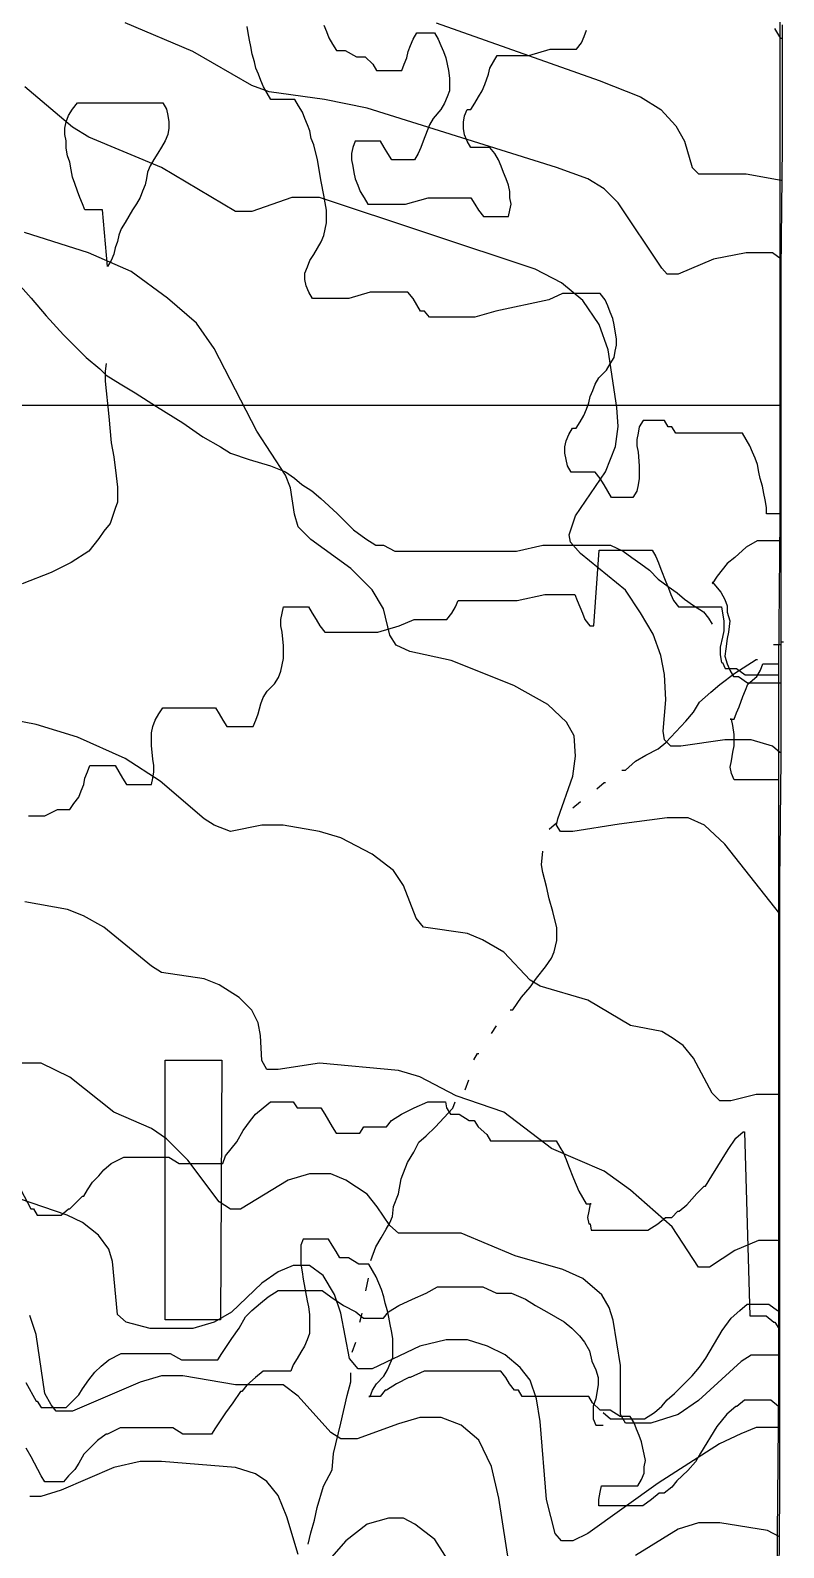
# Model space of a CAD drawing. Extents: x -0.82 to 6.83, y -0.63 to 7.9.
# Drawn here: x 2.57 to 2.887, y 5.768 to 6.406 of the extents above; entities that cross this region are included whole.
import ezdxf

# ---------------------------------------------------------------- set-up
doc = ezdxf.new("R2010")
doc.units = 0
for name, color, linetype in [('roads', 7, 'CONTINUOUS'), ('split_lines', 7, 'CONTINUOUS'), ('split_lines_copy', 7, 'CONTINUOUS'), ('topo', 7, 'CONTINUOUS'), ('topo_grid', 7, 'CONTINUOUS'), ('water', 7, 'CONTINUOUS'), ('white', 7, 'CONTINUOUS')]:
    doc.layers.add(name, color=color, linetype=linetype)

msp = doc.modelspace()

# ---------------------------------------------------------------- linework, layer by layer
at = {"layer": 'roads', "color": 7}
for points in [[(2.562831, 6.302001), (2.57074, 6.293005), (2.577067, 6.285596), (2.584448, 6.277659), (2.591302, 6.27078), (2.593937, 6.268134), (2.599737, 6.263371), (2.602373, 6.260726), (2.608173, 6.257021), (2.6145, 6.253317), (2.623468, 6.247496), (2.63454, 6.240617), (2.642976, 6.234796), (2.650357, 6.230563), (2.654574, 6.227917), (2.662483, 6.225271), (2.671447, 6.222626), (2.677773, 6.21998), (2.681464, 6.217334), (2.684625, 6.214688), (2.688843, 6.212042), (2.692534, 6.208867), (2.699387, 6.202517), (2.703604, 6.198284), (2.70625, 6.195638), (2.711523, 6.191934), (2.71574, 6.189288), (2.718905, 6.189288), (2.723649, 6.186642), (2.72734, 6.186642), (2.735775, 6.186642), (2.743157, 6.186642), (2.747901, 6.186642), (2.751065, 6.186642), (2.7595, 6.186642), (2.766882, 6.186642), (2.77479, 6.186642), (2.785863, 6.189288), (2.795354, 6.189288), (2.803262, 6.189288), (2.806953, 6.189288), (2.814335, 6.189288), (2.819611, 6.186642), (2.823302, 6.183996), (2.826992, 6.181351), (2.830683, 6.178705), (2.834374, 6.175001), (2.838592, 6.171826), (2.842283, 6.16918), (2.845445, 6.166534), (2.849135, 6.163888), (2.853353, 6.161242), (2.85547, 6.158596), (2.857057, 6.155951)], [(2.602375, 6.265515), (2.601848, 6.26234), (2.601848, 6.258106), (2.603431, 6.24329), (2.604484, 6.232177), (2.605539, 6.226356), (2.606592, 6.218419), (2.607119, 6.213656), (2.607119, 6.21101), (2.607119, 6.207306), (2.606066, 6.20466), (2.603957, 6.19831), (2.601322, 6.195135), (2.599213, 6.19196), (2.597104, 6.189315), (2.594996, 6.186669), (2.587614, 6.181906), (2.579178, 6.177673), (2.567052, 6.17291)], [(2.886025, 6.190981), (2.883406, 6.190981), (2.876024, 6.190981), (2.87128, 6.188336), (2.866536, 6.184102), (2.863371, 6.181456), (2.861255, 6.178811), (2.859138, 6.176165), (2.857021, 6.17299)], [(2.85704, 6.173757), (2.860731, 6.169524), (2.862318, 6.166349), (2.863377, 6.163703), (2.863377, 6.161057), (2.864435, 6.157353), (2.863906, 6.15259), (2.863377, 6.149945), (2.862847, 6.145711), (2.862318, 6.142536), (2.863377, 6.139361), (2.864435, 6.136715), (2.866022, 6.13407), (2.868139, 6.13407), (2.87183, 6.131424), (2.875521, 6.131424), (2.880268, 6.131424), (2.883429, 6.131424), (2.886049, 6.131424)], [(2.568629, 5.837339), (2.572846, 5.829402), (2.573375, 5.829402), (2.574957, 5.826756), (2.576539, 5.826756), (2.578121, 5.826756), (2.579704, 5.826756), (2.582866, 5.826756), (2.585502, 5.826756), (2.588137, 5.829402), (2.590775, 5.832048), (2.592354, 5.834694), (2.594992, 5.838398), (2.597628, 5.841573), (2.600263, 5.844219), (2.603427, 5.846864), (2.608699, 5.84951), (2.612394, 5.84951), (2.617667, 5.84951), (2.62083, 5.84951), (2.625575, 5.84951), (2.629266, 5.84951), (2.634011, 5.846864), (2.638229, 5.846864), (2.642447, 5.846864), (2.646138, 5.846864), (2.647725, 5.846864), (2.648255, 5.846864), (2.649313, 5.846864), (2.6509, 5.84951), (2.655118, 5.85586), (2.658282, 5.860094), (2.660928, 5.864856), (2.663574, 5.867502), (2.667265, 5.870677), (2.670427, 5.873323), (2.674644, 5.875969), (2.679388, 5.875969), (2.684132, 5.875969), (2.688879, 5.875969), (2.693096, 5.875969), (2.696787, 5.873323), (2.70206, 5.869619), (2.707331, 5.866973), (2.710495, 5.864327), (2.713141, 5.864327), (2.715787, 5.864327), (2.718951, 5.864327), (2.721068, 5.866973), (2.725285, 5.869619), (2.731085, 5.872264), (2.736885, 5.87491), (2.741629, 5.877556), (2.746902, 5.877556), (2.752175, 5.877556), (2.755337, 5.877556), (2.76061, 5.877556), (2.76641, 5.87491), (2.7701, 5.87491), (2.772746, 5.87491), (2.778546, 5.872264), (2.782763, 5.869619), (2.787507, 5.866973), (2.794889, 5.862739), (2.798051, 5.860094), (2.801215, 5.856919), (2.803332, 5.854273), (2.805449, 5.850569), (2.806507, 5.846335), (2.808095, 5.842631), (2.809153, 5.839456), (2.809153, 5.836281), (2.808624, 5.833106), (2.808095, 5.83046), (2.807036, 5.827285), (2.807036, 5.824639), (2.807036, 5.821994), (2.808095, 5.819348), (2.809153, 5.819348), (2.81127, 5.819348)], [(2.811169, 5.824719), (2.814331, 5.822073), (2.818022, 5.822073), (2.821186, 5.822073), (2.824351, 5.822073), (2.828568, 5.822073), (2.832786, 5.824719), (2.835947, 5.827365), (2.838064, 5.83001), (2.841228, 5.832656), (2.84439, 5.835831), (2.848608, 5.840065), (2.851772, 5.843769), (2.854418, 5.847473), (2.861271, 5.859115), (2.864962, 5.864406), (2.868652, 5.867581), (2.871817, 5.870227), (2.873934, 5.870227), (2.876579, 5.870227), (2.878696, 5.870227), (2.880813, 5.870227), (2.884504, 5.867581), (2.885562, 5.867581)]]:
    msp.add_lwpolyline(points, dxfattribs=at)
at = {"layer": 'split_lines', "color": 7}
msp.add_lwpolyline([(2.883967, 5.163551), (2.883967, 5.224829), (2.883967, 5.285445), (2.883967, 5.346696), (2.883967, 5.407312), (2.883967, 5.468563), (2.884496, 5.529814), (2.884496, 5.590404), (2.884496, 5.651655), (2.884496, 5.712271), (2.884496, 5.773522), (2.885025, 5.834799), (2.885025, 5.895389), (2.885025, 5.956614), (2.885025, 6.017256), (2.885025, 6.078507), (2.885025, 6.139758), (2.885554, 6.200348), (2.885554, 6.261599), (2.885554, 6.322188), (2.885554, 6.383466), (2.885554, 6.44469)], dxfattribs=at)
at = {"layer": 'split_lines_copy', "color": 7}
msp.add_lwpolyline([(2.883967, 5.163551), (2.883967, 5.224829), (2.883967, 5.285445), (2.883967, 5.346696), (2.883967, 5.407312), (2.883967, 5.468563), (2.884496, 5.529814), (2.884496, 5.590404), (2.884496, 5.651655), (2.884496, 5.712271), (2.884496, 5.773522), (2.885025, 5.834799), (2.885025, 5.895389), (2.885025, 5.956614), (2.885025, 6.017256), (2.885025, 6.078507), (2.885025, 6.139758), (2.885554, 6.200348), (2.885554, 6.261599), (2.885554, 6.322188), (2.885554, 6.383466), (2.885554, 6.44469)], dxfattribs=at)
at = {"layer": 'topo', "color": 2}
for points in [[(2.886074, 6.309409), (2.882346, 6.312055), (2.871274, 6.312055), (2.857566, 6.309409), (2.842802, 6.303059), (2.838058, 6.303059), (2.835941, 6.305705), (2.817487, 6.333142), (2.811687, 6.338963), (2.804832, 6.343196), (2.79165, 6.347959), (2.712032, 6.37283), (2.694106, 6.376534), (2.670908, 6.379709), (2.663526, 6.382355), (2.638746, 6.396642), (2.610275, 6.408813)], [(2.741044, 6.408813), (2.809587, 6.384471), (2.826986, 6.377592), (2.835421, 6.3723), (2.841747, 6.365421), (2.845438, 6.359071), (2.848602, 6.347959), (2.851248, 6.345313), (2.871287, 6.345313), (2.885977, 6.342667)], [(2.88595, 6.402172), (2.88341, 6.406405)], [(2.886552, 6.402172), (2.885944, 6.402172)], [(2.885432, 6.102055), (2.882349, 6.104701), (2.873385, 6.107347), (2.862312, 6.107347), (2.843858, 6.104701), (2.83964, 6.104701), (2.836994, 6.107347), (2.836465, 6.111051), (2.837523, 6.12428), (2.836994, 6.134863), (2.835407, 6.142801), (2.832245, 6.151797), (2.826972, 6.160793), (2.820646, 6.170318), (2.801664, 6.185663), (2.797447, 6.190426), (2.796918, 6.193601), (2.799564, 6.201538), (2.812219, 6.220059), (2.816436, 6.230643), (2.817494, 6.239109), (2.816965, 6.247047), (2.813274, 6.271388), (2.809583, 6.281972), (2.802731, 6.292026), (2.793767, 6.299434), (2.782694, 6.305255), (2.692004, 6.335312), (2.680405, 6.335312), (2.663532, 6.329491), (2.656679, 6.329491), (2.625573, 6.348012), (2.594992, 6.360712), (2.588137, 6.364945), (2.568102, 6.381878)], [(2.885977, 6.342746), (2.88648, 6.342667)], [(2.885503, 6.034322), (2.862313, 6.063558), (2.853878, 6.071496), (2.847023, 6.074671), (2.838058, 6.074671), (2.818022, 6.072025), (2.798514, 6.06885), (2.793241, 6.06885), (2.791653, 6.071496), (2.792182, 6.074141), (2.798509, 6.092133), (2.799567, 6.1006), (2.799038, 6.109066), (2.795873, 6.114887), (2.787965, 6.122296), (2.77373, 6.130233), (2.747367, 6.140816), (2.729963, 6.144521), (2.724163, 6.147166), (2.721517, 6.1514), (2.718872, 6.162512), (2.714128, 6.17045), (2.705163, 6.179446), (2.688291, 6.191616), (2.683018, 6.196908), (2.68143, 6.2022), (2.679843, 6.213312), (2.677726, 6.218604), (2.6656, 6.237125), (2.647675, 6.271918), (2.640293, 6.282501), (2.628167, 6.293084), (2.612877, 6.304197), (2.59495, 6.312134), (2.568061, 6.320601)], [(2.885513, 5.958307), (2.883926, 5.958307), (2.875491, 5.958307), (2.864944, 5.955661), (2.8602, 5.955661), (2.857039, 5.958836), (2.84913, 5.973653), (2.844913, 5.978944), (2.840169, 5.982119), (2.835951, 5.984765), (2.82277, 5.987411), (2.804844, 5.997994), (2.784807, 6.003815), (2.78059, 6.006461), (2.769517, 6.018103), (2.760553, 6.023394), (2.754227, 6.02604), (2.735769, 6.028686), (2.73261, 6.03239), (2.727337, 6.046149), (2.723114, 6.052499), (2.71415, 6.059378), (2.700969, 6.066257), (2.692005, 6.068903), (2.676714, 6.071549), (2.66775, 6.071549), (2.654569, 6.068903), (2.647716, 6.071549), (2.643498, 6.074194), (2.625045, 6.090069), (2.610282, 6.099594), (2.590246, 6.10859), (2.572847, 6.113882), (2.559139, 6.116528)], [(2.886028, 6.102055), (2.885419, 6.102055)], [(2.885517, 5.896897), (2.884458, 5.89695), (2.87655, 5.89695), (2.866533, 5.892717), (2.855989, 5.885838), (2.851245, 5.885838), (2.840172, 5.902771), (2.822773, 5.918117), (2.811701, 5.926054), (2.789558, 5.935579), (2.769523, 5.950925), (2.749487, 5.957804), (2.734196, 5.965742), (2.725229, 5.968388), (2.692012, 5.971563), (2.674613, 5.968917), (2.669869, 5.968917), (2.667753, 5.972621), (2.667224, 5.983204), (2.666165, 5.988496), (2.663519, 5.993788), (2.658246, 5.999079), (2.649811, 6.004371), (2.643484, 6.007017), (2.625557, 6.009663), (2.621339, 6.012308), (2.601304, 6.028713), (2.592868, 6.033475), (2.586014, 6.036121), (2.568088, 6.039296)], [(2.885508, 5.848743), (2.88024, 5.848743), (2.873387, 5.848743), (2.86917, 5.846097), (2.851242, 5.829693), (2.842807, 5.823872), (2.831208, 5.820168), (2.820664, 5.820168), (2.818547, 5.823872), (2.818547, 5.84451), (2.815385, 5.86356), (2.813798, 5.868851), (2.810636, 5.874143), (2.802728, 5.881022), (2.794293, 5.884726), (2.774259, 5.890547), (2.751586, 5.900072), (2.743152, 5.900072), (2.725221, 5.900072), (2.72153, 5.903247), (2.716257, 5.911185), (2.712039, 5.916476), (2.703075, 5.922297), (2.696749, 5.924943), (2.687785, 5.924943), (2.678821, 5.922297), (2.658787, 5.910126), (2.654569, 5.910126), (2.649822, 5.913301), (2.636641, 5.930764), (2.627678, 5.93976), (2.621351, 5.943993), (2.605534, 5.950872), (2.58708, 5.965689), (2.574954, 5.97151), (2.563882, 5.97151)], [(2.88498, 5.818342), (2.882334, 5.818342), (2.875479, 5.818342), (2.869153, 5.815696), (2.860188, 5.811463), (2.834355, 5.795059), (2.804829, 5.773892), (2.798503, 5.770717), (2.793757, 5.770717), (2.791111, 5.773892), (2.78742, 5.78818), (2.784774, 5.820882), (2.783186, 5.830407), (2.780541, 5.838345), (2.776323, 5.843636), (2.769997, 5.848928), (2.762615, 5.852632), (2.75418, 5.855278), (2.745216, 5.855278), (2.734143, 5.852632), (2.714104, 5.843107), (2.708304, 5.843107), (2.704613, 5.847341), (2.700922, 5.866391), (2.698276, 5.874328), (2.693532, 5.882266), (2.687733, 5.886499), (2.68088, 5.886499), (2.674554, 5.883853), (2.667701, 5.879091), (2.655046, 5.86692), (2.647664, 5.862686), (2.638701, 5.860041), (2.620791, 5.860041), (2.610773, 5.862686), (2.607082, 5.865861), (2.604973, 5.888086), (2.603394, 5.893378), (2.599176, 5.899199), (2.592321, 5.904491), (2.585995, 5.907666), (2.565959, 5.914545)], [(2.773208, 5.750768), (2.767408, 5.788735), (2.764244, 5.801965), (2.758971, 5.813077), (2.751589, 5.819427), (2.743154, 5.822602), (2.73419, 5.822602), (2.725223, 5.819956), (2.707824, 5.813606), (2.700971, 5.813606), (2.696754, 5.816252), (2.683046, 5.831598), (2.67672, 5.83636), (2.671973, 5.83636), (2.656683, 5.83636), (2.634538, 5.840065), (2.625575, 5.840065), (2.616612, 5.837419), (2.58814, 5.825248), (2.581286, 5.825248), (2.579178, 5.827894), (2.576542, 5.832656), (2.572851, 5.857527), (2.570216, 5.865465)], [(2.885508, 5.818342), (2.884979, 5.818342)], [(2.683011, 5.765002), (2.678267, 5.780877), (2.674576, 5.789873), (2.669832, 5.795694), (2.665088, 5.798869), (2.656653, 5.801515), (2.625545, 5.804161), (2.616582, 5.804161), (2.60551, 5.801515), (2.583366, 5.79199), (2.57493, 5.789344), (2.570185, 5.789344)], [(2.747884, 5.759711), (2.740502, 5.771352), (2.732067, 5.777702), (2.727323, 5.780348), (2.720992, 5.780348), (2.712028, 5.777702), (2.703064, 5.770823), (2.691991, 5.758123)], [(2.885337, 5.772464), (2.880238, 5.775109), (2.860204, 5.778284), (2.85124, 5.778284), (2.842805, 5.775639), (2.824879, 5.764526)]]:
    msp.add_lwpolyline(points, dxfattribs=at)
for points in [[(2.886074, 6.309409)], [(2.885503, 6.034322)], [(2.885513, 5.958307)], [(2.885517, 5.896897)], [(2.885508, 5.848743)], [(2.885337, 5.772464)]]:
    msp.add_lwpolyline(points, close=True, dxfattribs=at)
at = {"layer": 'topo_grid', "color": 7}
for points in [[(2.885021, 5.739311), (2.88555, 5.790455), (2.88555, 5.842128), (2.88555, 5.893272), (2.88555, 5.944945), (2.88555, 5.996619), (2.88555, 6.047763), (2.886079, 6.099436), (2.886079, 6.15058), (2.886079, 6.202226), (2.886079, 6.253899), (2.886079, 6.305043), (2.886609, 6.356716), (2.886609, 6.40786)], [(2.232242, 6.248105), (2.269149, 6.248105), (2.306583, 6.248105), (2.343491, 6.248105), (2.380925, 6.248105), (2.418364, 6.248105), (2.455271, 6.248105), (2.492705, 6.248105), (2.529613, 6.248105), (2.567047, 6.248105), (2.604486, 6.248105), (2.641393, 6.248105), (2.678828, 6.248105), (2.715734, 6.248105), (2.753169, 6.248105), (2.790081, 6.248105), (2.827515, 6.248105), (2.864422, 6.248105), (2.88574, 6.248105)]]:
    msp.add_lwpolyline(points, dxfattribs=at)
at = {"layer": 'water', "color": 4}
for points in [[(2.886032, 6.148595), (2.88709, 6.148595)], [(2.819078, 6.094673), (2.820666, 6.094673), (2.824883, 6.098377), (2.8291, 6.101023), (2.834374, 6.103669), (2.837538, 6.106315), (2.845973, 6.115311), (2.849137, 6.119015), (2.851783, 6.123248), (2.856527, 6.127481), (2.860218, 6.130656), (2.866544, 6.135419), (2.875508, 6.14124), (2.876038, 6.14124)], [(2.882876, 6.147405), (2.886032, 6.147405)], [(2.808533, 6.086762), (2.811695, 6.089408), (2.812224, 6.089408)], [(2.798515, 6.078851), (2.80168, 6.081497)], [(2.788497, 6.069908), (2.791661, 6.072554), (2.791661, 6.072554)], [(2.772152, 5.993973), (2.77321, 5.993973), (2.776901, 5.999264), (2.780592, 6.003498), (2.783238, 6.007202), (2.786929, 6.011964), (2.789575, 6.015669), (2.790633, 6.018314), (2.791692, 6.023077), (2.791692, 6.028369), (2.790104, 6.035248), (2.788517, 6.040539), (2.787458, 6.045831), (2.785871, 6.051652), (2.785342, 6.054827), (2.785871, 6.060648), (2.785871, 6.060648)], [(2.764243, 5.983971), (2.764243, 5.983971), (2.76636, 5.987146)], [(2.756861, 5.972885), (2.758448, 5.975531), (2.758978, 5.975531)], [(2.753171, 5.960238), (2.754759, 5.964472)], [(2.713626, 5.888536), (2.715743, 5.894357), (2.717859, 5.898061), (2.719976, 5.901765), (2.721563, 5.904411), (2.722622, 5.907057), (2.723151, 5.91129), (2.725268, 5.916582), (2.726326, 5.922932), (2.728972, 5.929811), (2.731618, 5.934045), (2.733734, 5.938278), (2.736899, 5.940924), (2.74059, 5.944628), (2.747971, 5.952565), (2.74903, 5.955211)], [(2.711517, 5.875863), (2.712046, 5.878509), (2.712575, 5.881154)], [(2.708881, 5.862686), (2.709939, 5.866391), (2.709939, 5.866391)], [(2.705717, 5.850039), (2.707305, 5.854273)], [(2.687264, 5.769368), (2.688322, 5.77413), (2.68991, 5.779422), (2.690968, 5.784714), (2.693614, 5.79371), (2.697305, 5.800589), (2.697834, 5.807468), (2.700998, 5.820168), (2.703644, 5.83181), (2.705232, 5.83763), (2.705232, 5.841335)]]:
    msp.add_lwpolyline(points, dxfattribs=at)
at = {"layer": 'white', "color": 7}
for points in [[(2.88563, 6.202438), (2.883513, 6.202438), (2.879822, 6.202438), (2.879822, 6.202438), (2.879822, 6.205084), (2.879293, 6.208259), (2.878764, 6.210905), (2.878235, 6.21408), (2.877177, 6.217255), (2.876647, 6.2199), (2.876118, 6.223075), (2.87506, 6.225721), (2.874002, 6.228367), (2.872943, 6.231013), (2.871356, 6.233659), (2.869768, 6.236305), (2.867652, 6.236305), (2.865006, 6.236305), (2.86236, 6.236305), (2.859714, 6.236305), (2.853914, 6.236305), (2.851269, 6.236305), (2.848623, 6.236305), (2.845977, 6.236305), (2.84386, 6.236305), (2.841744, 6.236305), (2.840156, 6.23895), (2.838569, 6.23895), (2.836981, 6.241596), (2.835394, 6.241596), (2.833277, 6.241596), (2.831689, 6.241596), (2.829573, 6.241596), (2.827985, 6.241596), (2.826398, 6.23895), (2.825869, 6.236305), (2.825339, 6.233659), (2.825339, 6.231013), (2.825869, 6.228367), (2.826398, 6.222546), (2.826398, 6.2199), (2.826398, 6.217255), (2.825869, 6.214609), (2.825339, 6.211963), (2.823752, 6.209317), (2.822164, 6.209317), (2.820048, 6.209317), (2.81846, 6.209317), (2.816344, 6.209317), (2.814756, 6.209317), (2.813169, 6.211963), (2.811581, 6.214609), (2.809994, 6.217255), (2.807877, 6.2199), (2.80576, 6.2199), (2.803644, 6.2199), (2.801527, 6.2199), (2.79941, 6.2199), (2.797823, 6.2199), (2.796235, 6.222546), (2.795706, 6.225192), (2.795177, 6.227838), (2.795177, 6.230484), (2.795706, 6.23313), (2.796764, 6.235775), (2.798352, 6.238421), (2.799939, 6.238421), (2.801527, 6.241067), (2.803114, 6.243713), (2.804173, 6.246359), (2.805231, 6.249005), (2.80576, 6.25165), (2.806819, 6.254296), (2.807877, 6.256942), (2.809464, 6.259588), (2.812629, 6.262763), (2.814216, 6.265409), (2.815804, 6.268055), (2.816333, 6.2707), (2.816862, 6.273346), (2.816862, 6.275992), (2.816333, 6.279167), (2.815804, 6.281813), (2.815275, 6.284459), (2.814216, 6.287105), (2.813158, 6.28975), (2.8121, 6.292396), (2.809983, 6.295042), (2.807866, 6.295042), (2.80575, 6.295042), (2.803104, 6.295042), (2.799939, 6.295042), (2.797294, 6.295042), (2.794129, 6.295042), (2.788329, 6.292396), (2.766181, 6.287634), (2.757217, 6.284988), (2.754055, 6.284988), (2.750891, 6.284988), (2.748245, 6.284988), (2.745599, 6.284988), (2.742953, 6.284988), (2.740308, 6.284988), (2.738191, 6.284988), (2.736074, 6.287634), (2.734487, 6.287634), (2.732899, 6.29028), (2.731312, 6.292925), (2.729195, 6.295571), (2.727078, 6.295571), (2.724962, 6.295571), (2.722316, 6.295571), (2.719154, 6.295571), (2.716508, 6.295571), (2.713347, 6.295571), (2.704382, 6.292925), (2.701218, 6.292925), (2.698572, 6.292925), (2.69541, 6.292925), (2.692765, 6.292925), (2.690648, 6.292925), (2.68906, 6.292925), (2.687473, 6.295571), (2.686415, 6.298217), (2.685885, 6.300863), (2.685885, 6.303509), (2.686944, 6.306155), (2.688002, 6.3088), (2.68959, 6.311446), (2.691177, 6.314092), (2.692765, 6.316738), (2.693823, 6.319384), (2.694352, 6.32203), (2.694881, 6.324675), (2.694881, 6.327321), (2.694881, 6.329967), (2.694352, 6.333142), (2.693823, 6.336317), (2.692765, 6.342138), (2.691177, 6.351134), (2.68959, 6.357484), (2.688531, 6.36013), (2.688002, 6.363305), (2.686944, 6.36595), (2.685885, 6.368596), (2.684827, 6.371242), (2.68324, 6.373888), (2.681652, 6.376534), (2.680065, 6.376534), (2.677948, 6.376534), (2.675831, 6.376534), (2.673185, 6.376534), (2.671598, 6.376534), (2.67001, 6.37918), (2.668423, 6.381825), (2.667365, 6.384471), (2.666306, 6.387117), (2.665248, 6.389763), (2.664719, 6.392409), (2.66366, 6.395584), (2.663131, 6.398759), (2.662602, 6.401405), (2.662073, 6.40458), (2.661544, 6.407225)], [(2.693812, 6.407755), (2.694871, 6.405109), (2.695929, 6.402463), (2.697517, 6.399817), (2.699104, 6.397171), (2.700692, 6.397171), (2.702808, 6.397171), (2.707552, 6.394525), (2.70914, 6.394525), (2.711256, 6.394525), (2.714421, 6.39135), (2.716008, 6.388705), (2.717596, 6.388705), (2.719183, 6.388705), (2.7213, 6.388705), (2.723417, 6.388705), (2.725004, 6.388705), (2.726592, 6.388705), (2.72765, 6.39135), (2.728708, 6.393996), (2.729237, 6.396642), (2.730296, 6.399288), (2.731354, 6.401934), (2.732942, 6.40458), (2.734529, 6.40458), (2.736646, 6.40458), (2.738762, 6.40458), (2.74035, 6.40458), (2.741937, 6.401934), (2.742996, 6.399288), (2.744054, 6.396642), (2.745112, 6.393996), (2.745642, 6.39135), (2.746171, 6.388705), (2.7467, 6.38553), (2.7467, 6.382884), (2.7467, 6.380238), (2.745642, 6.377592), (2.744583, 6.374946), (2.742996, 6.3723), (2.739831, 6.368596), (2.738244, 6.36595), (2.737185, 6.363305), (2.735598, 6.359071), (2.73454, 6.356425), (2.733481, 6.35378), (2.731894, 6.351134), (2.730306, 6.351134), (2.72819, 6.351134), (2.726073, 6.351134), (2.723956, 6.351134), (2.722369, 6.351134), (2.720781, 6.35378), (2.719194, 6.356425), (2.717606, 6.359071), (2.716019, 6.359071), (2.713902, 6.359071), (2.711785, 6.359071), (2.709669, 6.359071), (2.708081, 6.359071), (2.707023, 6.359071), (2.705965, 6.356425), (2.705435, 6.35378), (2.705435, 6.351134), (2.705965, 6.348488), (2.706494, 6.345842), (2.707023, 6.343196), (2.708081, 6.34055), (2.70914, 6.337905), (2.710727, 6.335259), (2.712315, 6.332613), (2.714431, 6.332613), (2.716548, 6.332613), (2.719712, 6.332613), (2.722358, 6.332613), (2.725523, 6.332613), (2.728168, 6.332613), (2.737659, 6.335259), (2.740305, 6.335259), (2.743469, 6.335259), (2.746115, 6.335259), (2.74928, 6.335259), (2.751396, 6.335259), (2.754042, 6.335259), (2.75563, 6.335259), (2.757217, 6.332613), (2.758805, 6.329967), (2.760921, 6.327321), (2.762509, 6.327321), (2.764096, 6.327321), (2.766213, 6.327321), (2.76833, 6.327321), (2.769917, 6.327321), (2.771505, 6.327321), (2.772034, 6.329967), (2.772563, 6.332613), (2.772034, 6.335259), (2.772034, 6.337905), (2.771505, 6.34055), (2.770446, 6.343196), (2.769388, 6.345842), (2.76833, 6.348488), (2.767271, 6.351134), (2.765684, 6.35378), (2.763567, 6.356425), (2.76145, 6.356425), (2.759334, 6.356425), (2.757217, 6.356425), (2.75563, 6.356425), (2.754042, 6.359071), (2.752984, 6.361717), (2.752455, 6.364363), (2.752455, 6.367009), (2.752984, 6.369655), (2.754042, 6.3723), (2.75563, 6.3723), (2.757217, 6.374946), (2.758805, 6.377592), (2.760392, 6.380238), (2.76145, 6.382884), (2.763038, 6.387117), (2.763567, 6.389763), (2.765155, 6.392409), (2.766742, 6.395055), (2.768859, 6.395055), (2.771505, 6.395055), (2.77415, 6.395055), (2.776796, 6.395055), (2.779961, 6.395055), (2.788927, 6.3977), (2.792092, 6.3977), (2.794738, 6.3977), (2.797383, 6.3977), (2.800029, 6.3977), (2.802146, 6.400346), (2.803204, 6.402992), (2.804263, 6.405638)], [(2.56969, 6.075411), (2.571799, 6.075411), (2.574437, 6.075411), (2.576546, 6.075411), (2.581818, 6.078057), (2.584453, 6.078057), (2.587088, 6.078057), (2.588671, 6.080703), (2.590779, 6.083349), (2.591835, 6.085995), (2.592888, 6.088641), (2.593415, 6.091286), (2.59447, 6.093932), (2.595523, 6.096578), (2.596579, 6.096578), (2.598688, 6.096578), (2.600796, 6.096578), (2.602376, 6.096578), (2.604485, 6.096578), (2.606067, 6.096578), (2.607649, 6.093932), (2.609231, 6.091286), (2.610811, 6.088641), (2.612393, 6.088641), (2.614502, 6.088641), (2.616084, 6.088641), (2.618193, 6.088641), (2.619775, 6.088641), (2.621357, 6.088641), (2.621884, 6.091286), (2.62241, 6.093932), (2.62241, 6.096578), (2.621884, 6.099224), (2.621357, 6.105045), (2.621357, 6.107691), (2.621357, 6.110336), (2.621884, 6.112982), (2.622939, 6.115628), (2.624522, 6.118274), (2.626104, 6.12092), (2.628739, 6.12092), (2.630848, 6.12092), (2.634012, 6.12092), (2.636647, 6.12092), (2.639283, 6.12092), (2.641918, 6.12092), (2.644029, 6.12092), (2.646664, 6.12092), (2.648252, 6.12092), (2.649839, 6.118274), (2.651427, 6.115628), (2.653014, 6.112982), (2.655131, 6.112982), (2.656719, 6.112982), (2.658835, 6.112982), (2.660952, 6.112982), (2.662539, 6.112982), (2.664127, 6.112982), (2.665185, 6.115628), (2.666244, 6.118274), (2.667302, 6.122507), (2.66836, 6.125153), (2.669948, 6.127799), (2.673109, 6.130974), (2.674697, 6.13362), (2.675755, 6.136266), (2.676284, 6.138911), (2.676814, 6.141557), (2.676814, 6.144203), (2.676814, 6.146849), (2.676284, 6.15267), (2.675755, 6.155316), (2.675755, 6.157961), (2.676284, 6.160607), (2.676814, 6.163253), (2.678401, 6.163253), (2.679989, 6.163253), (2.682105, 6.163253), (2.683693, 6.163253), (2.685809, 6.163253), (2.687397, 6.163253), (2.688984, 6.160607), (2.690572, 6.157961), (2.692159, 6.155316), (2.694276, 6.15267), (2.696393, 6.15267), (2.698509, 6.15267), (2.701674, 6.15267), (2.70432, 6.15267), (2.706966, 6.15267), (2.71013, 6.15267), (2.716461, 6.15267), (2.725426, 6.155316), (2.731752, 6.157961), (2.734398, 6.157961), (2.737559, 6.157961), (2.740205, 6.157961), (2.742851, 6.157961), (2.745497, 6.157961), (2.747614, 6.160607), (2.749201, 6.163253), (2.750259, 6.165899), (2.750789, 6.165899), (2.751847, 6.165899), (2.759755, 6.165899), (2.767664, 6.165899), (2.775046, 6.165899), (2.786645, 6.168545), (2.796135, 6.168545), (2.7993, 6.168545), (2.800358, 6.165899), (2.801417, 6.163253), (2.802475, 6.160607), (2.803533, 6.157961), (2.80565, 6.155316), (2.807237, 6.155316), (2.809592, 6.187066), (2.812238, 6.187066), (2.814884, 6.187066), (2.820157, 6.187066), (2.822803, 6.187066), (2.825449, 6.187066), (2.828094, 6.187066), (2.830211, 6.187066), (2.831799, 6.187066), (2.833386, 6.18442), (2.834444, 6.181774), (2.835503, 6.179128), (2.837619, 6.173836), (2.838678, 6.171191), (2.839736, 6.168545), (2.840794, 6.165899), (2.842911, 6.163253), (2.845028, 6.163253), (2.847144, 6.163253), (2.84979, 6.163253), (2.852436, 6.163253), (2.855082, 6.163253), (2.857728, 6.163253), (2.860374, 6.163253), (2.860903, 6.163253), (2.860903, 6.163253), (2.861432, 6.160607), (2.861961, 6.157432), (2.861961, 6.153199), (2.861432, 6.150553), (2.860374, 6.14632), (2.860374, 6.143145), (2.860374, 6.143145), (2.860374, 6.143145), (2.860903, 6.13997), (2.860903, 6.13997), (2.861432, 6.13997), (2.86249, 6.137324), (2.86249, 6.137324), (2.863019, 6.137324), (2.863019, 6.137324), (2.864607, 6.137324), (2.864607, 6.137324), (2.865136, 6.137324), (2.867253, 6.137324), (2.870944, 6.134678), (2.871473, 6.134678), (2.872002, 6.134678), (2.875693, 6.134678), (2.880437, 6.134678), (2.883601, 6.134678), (2.884131, 6.134678), (2.885189, 6.134678)], [(2.885239, 6.090651), (2.883122, 6.090651), (2.879958, 6.090651), (2.875214, 6.090651), (2.872049, 6.090651), (2.868885, 6.090651), (2.866768, 6.090651), (2.866239, 6.090651), (2.865181, 6.093297), (2.864652, 6.095943), (2.865181, 6.098589), (2.86571, 6.102293), (2.86571, 6.102293), (2.866239, 6.104939), (2.866239, 6.104939), (2.866239, 6.109701), (2.866239, 6.109701), (2.86571, 6.113406), (2.865181, 6.116051), (2.865181, 6.116051), (2.864652, 6.116051), (2.866239, 6.116051), (2.867298, 6.118697), (2.868356, 6.121343), (2.869943, 6.125576), (2.871002, 6.128222), (2.87206, 6.130868), (2.875751, 6.134043), (2.877338, 6.136689), (2.878397, 6.139335), (2.878397, 6.139335), (2.88367, 6.139335), (2.885152, 6.139335)], [(2.566516, 5.918275), (2.570734, 5.910338), (2.57126, 5.910338), (2.57126, 5.910338), (2.571787, 5.910338), (2.573369, 5.907692), (2.573896, 5.907692), (2.574949, 5.907692), (2.575475, 5.907692), (2.576002, 5.907692), (2.576531, 5.907692), (2.57811, 5.907692), (2.579693, 5.907692), (2.580219, 5.907692), (2.583382, 5.907692), (2.58655, 5.910338), (2.587074, 5.910338), (2.589714, 5.912984), (2.59235, 5.91563), (2.592876, 5.91563), (2.592876, 5.91563), (2.594458, 5.918275), (2.596567, 5.92145), (2.599202, 5.924096), (2.599202, 5.924096), (2.601311, 5.926742), (2.604475, 5.929388), (2.609747, 5.932034), (2.61291, 5.932034), (2.617656, 5.932034), (2.620292, 5.932034), (2.620818, 5.932034), (2.625036, 5.932034), (2.628727, 5.932034), (2.632945, 5.929388), (2.633472, 5.929388), (2.633472, 5.929388), (2.63769, 5.929388), (2.638216, 5.929388), (2.642434, 5.929388), (2.642961, 5.929388), (2.646652, 5.929388), (2.64771, 5.929388), (2.648239, 5.929388), (2.648769, 5.929388), (2.649298, 5.929388), (2.649298, 5.929388), (2.649827, 5.929388), (2.650356, 5.929388), (2.650885, 5.929388), (2.651414, 5.929388), (2.652473, 5.932563), (2.657219, 5.938384), (2.659865, 5.943146), (2.663027, 5.94738), (2.665144, 5.950025), (2.668308, 5.952671), (2.67147, 5.955317), (2.674634, 5.955317), (2.679907, 5.955317), (2.680966, 5.955317), (2.680966, 5.955317), (2.682553, 5.952671), (2.684141, 5.952671), (2.686257, 5.952671), (2.688374, 5.952671), (2.690491, 5.952671), (2.692607, 5.952671), (2.694195, 5.950025), (2.695782, 5.94738), (2.69737, 5.944734), (2.698957, 5.942088), (2.701074, 5.942088), (2.702662, 5.942088), (2.704778, 5.942088), (2.706895, 5.942088), (2.709012, 5.942088), (2.710599, 5.944734), (2.711128, 5.944734), (2.713245, 5.944734), (2.713774, 5.944734), (2.71642, 5.944734), (2.719582, 5.944734), (2.719582, 5.944734), (2.720111, 5.944734), (2.722228, 5.94738), (2.726445, 5.950025), (2.731718, 5.952671), (2.737518, 5.955317), (2.741735, 5.955317), (2.742264, 5.955317), (2.74491, 5.955317), (2.745439, 5.952671), (2.747027, 5.950025), (2.748614, 5.950025), (2.750731, 5.950025), (2.754949, 5.94738), (2.757065, 5.94738), (2.758653, 5.944734), (2.762344, 5.941559), (2.763931, 5.938913), (2.765519, 5.938913), (2.768164, 5.938913), (2.770281, 5.938913), (2.772927, 5.938913), (2.776089, 5.938913), (2.781365, 5.938913), (2.78401, 5.938913), (2.786656, 5.938913), (2.789302, 5.938913), (2.791419, 5.938913), (2.793006, 5.936267), (2.794594, 5.933621), (2.795652, 5.930975), (2.79671, 5.92833), (2.798827, 5.923038), (2.799885, 5.920392), (2.800944, 5.917746), (2.802531, 5.9151), (2.804119, 5.912455), (2.806235, 5.912455), (2.805706, 5.912455), (2.805706, 5.912455), (2.805177, 5.90928), (2.805177, 5.90928), (2.804648, 5.906634), (2.804648, 5.906634), (2.804648, 5.906634), (2.805177, 5.903988), (2.805177, 5.903988), (2.805177, 5.903988), (2.805706, 5.903988), (2.806235, 5.901342), (2.806765, 5.901342), (2.807294, 5.901342), (2.808352, 5.901342), (2.80994, 5.901342), (2.810469, 5.901342), (2.810998, 5.901342), (2.813644, 5.901342), (2.814173, 5.901342), (2.817864, 5.901342), (2.818393, 5.901342), (2.821557, 5.901342), (2.822087, 5.901342), (2.822087, 5.901342), (2.825251, 5.901342), (2.829468, 5.901342), (2.829998, 5.901342), (2.834215, 5.903988), (2.834215, 5.903988), (2.837379, 5.906634), (2.837379, 5.906634), (2.839496, 5.906634), (2.840025, 5.906634), (2.842671, 5.90928), (2.8432, 5.90928), (2.8432, 5.90928), (2.846365, 5.911925), (2.850582, 5.916688), (2.853747, 5.919863), (2.854276, 5.919863), (2.856922, 5.924096), (2.863777, 5.935209), (2.863777, 5.935209), (2.866941, 5.939971), (2.870106, 5.942617), (2.870635, 5.942617), (2.872857, 5.865253), (2.874445, 5.865253), (2.876562, 5.865253), (2.87762, 5.865253), (2.878149, 5.865253), (2.879737, 5.865253), (2.882901, 5.862607), (2.88343, 5.862607), (2.885097, 5.859961)], [(2.884876, 5.827232), (2.881725, 5.829878), (2.881196, 5.829878), (2.879079, 5.829878), (2.87855, 5.829878), (2.876963, 5.829878), (2.876434, 5.829878), (2.873788, 5.829878), (2.873259, 5.829878), (2.871142, 5.829878), (2.870613, 5.829878), (2.870613, 5.829878), (2.867451, 5.827232), (2.866922, 5.827232), (2.863231, 5.824057), (2.863231, 5.824057), (2.859013, 5.818766), (2.859013, 5.818766), (2.852161, 5.807653), (2.850044, 5.803949), (2.84688, 5.800245), (2.842136, 5.796011), (2.840019, 5.793366), (2.836857, 5.79072), (2.836857, 5.79072), (2.834741, 5.79072), (2.834741, 5.79072), (2.831576, 5.788074), (2.827885, 5.785428), (2.824194, 5.785428), (2.823665, 5.785428), (2.821019, 5.785428), (2.817855, 5.785428), (2.81469, 5.785428), (2.812045, 5.785428), (2.809928, 5.785428), (2.809399, 5.785428), (2.809399, 5.785428), (2.809399, 5.788074), (2.809928, 5.791249), (2.810457, 5.793895), (2.810986, 5.793895), (2.813632, 5.793895), (2.816278, 5.793895), (2.818924, 5.793895), (2.82157, 5.793895), (2.823686, 5.793895), (2.825803, 5.793895), (2.82739, 5.796541), (2.828449, 5.799186), (2.828449, 5.801832), (2.828978, 5.804478), (2.828449, 5.807124), (2.82792, 5.80977), (2.82739, 5.812416), (2.826332, 5.815061), (2.825274, 5.817707), (2.824215, 5.820353), (2.822628, 5.822999), (2.820511, 5.822999), (2.818395, 5.822999), (2.814177, 5.825645), (2.81206, 5.825645), (2.809944, 5.825645), (2.806782, 5.82882), (2.805195, 5.831466), (2.803078, 5.831466), (2.800961, 5.831466), (2.798315, 5.831466), (2.79567, 5.831466), (2.793024, 5.831466), (2.787751, 5.831466), (2.784589, 5.831466), (2.781943, 5.831466), (2.779826, 5.831466), (2.77718, 5.831466), (2.775593, 5.834111), (2.774005, 5.834111), (2.771889, 5.836757), (2.770301, 5.839403), (2.768185, 5.842049), (2.766068, 5.842049), (2.763422, 5.842049), (2.760776, 5.842049), (2.75813, 5.842049), (2.755485, 5.842049), (2.752839, 5.842049), (2.750193, 5.842049), (2.748076, 5.842049), (2.74596, 5.842049), (2.744901, 5.842049), (2.740684, 5.842049), (2.73594, 5.842049), (2.73014, 5.839403), (2.729611, 5.839403), (2.724338, 5.836757), (2.72012, 5.834111), (2.719591, 5.834111), (2.717475, 5.831466), (2.714829, 5.831466), (2.712712, 5.831466), (2.713241, 5.831466), (2.7143, 5.834111), (2.715887, 5.836757), (2.719051, 5.839932), (2.720639, 5.842578), (2.721697, 5.845224), (2.722756, 5.84787), (2.722756, 5.850516), (2.722756, 5.853161), (2.722756, 5.855807), (2.722226, 5.858982), (2.721697, 5.861628), (2.721168, 5.864803), (2.720639, 5.867449), (2.719581, 5.870624), (2.719051, 5.87327), (2.717993, 5.876445), (2.716935, 5.879091), (2.715876, 5.881736), (2.714289, 5.884382), (2.712701, 5.887028), (2.711114, 5.887028), (2.708468, 5.887028), (2.704251, 5.889674), (2.702134, 5.889674), (2.700547, 5.889674), (2.698959, 5.89232), (2.697372, 5.894966), (2.695784, 5.897611), (2.693667, 5.897611), (2.69208, 5.897611), (2.689963, 5.897611), (2.687847, 5.897611), (2.686259, 5.897611), (2.685201, 5.897611), (2.684142, 5.894966), (2.684142, 5.89232), (2.684142, 5.889674), (2.684142, 5.887028), (2.684672, 5.883853), (2.685201, 5.880678), (2.686788, 5.871682), (2.687317, 5.869036), (2.687847, 5.865861), (2.687847, 5.863216), (2.687847, 5.86057), (2.687847, 5.857924), (2.686788, 5.855278), (2.68573, 5.852632), (2.684142, 5.849986), (2.682555, 5.847341), (2.680967, 5.844695), (2.679909, 5.842049), (2.679909, 5.842049), (2.678851, 5.842049), (2.673578, 5.842049), (2.673048, 5.842049), (2.669357, 5.842049), (2.668828, 5.842049), (2.668299, 5.842049), (2.665135, 5.839403), (2.661444, 5.836228), (2.659327, 5.833582), (2.658798, 5.833582), (2.655636, 5.82882), (2.652472, 5.824586), (2.648254, 5.818236), (2.648254, 5.818236), (2.646667, 5.815591), (2.645608, 5.815591), (2.645611, 5.815591), (2.642447, 5.815591), (2.64192, 5.815591), (2.638229, 5.815591), (2.634539, 5.815591), (2.630321, 5.818236), (2.629795, 5.818236), (2.625577, 5.818236), (2.620831, 5.818236), (2.620304, 5.818236), (2.617142, 5.818236), (2.612395, 5.818236), (2.611868, 5.818236), (2.608177, 5.818236), (2.608177, 5.818236), (2.602904, 5.815591), (2.602377, 5.815591), (2.598687, 5.812945), (2.596052, 5.810299), (2.592888, 5.807124), (2.592888, 5.807124), (2.590779, 5.80342), (2.589197, 5.800774), (2.586562, 5.798128), (2.586562, 5.798128), (2.584453, 5.795482), (2.581818, 5.795482), (2.579183, 5.795482), (2.578656, 5.795482), (2.5776, 5.795482), (2.577074, 5.795482), (2.576547, 5.795482), (2.574965, 5.798128), (2.570747, 5.806066), (2.568639, 5.80977)]]:
    msp.add_lwpolyline(points, dxfattribs=at)
for points in [[(2.600795, 6.330099), (2.598687, 6.330099), (2.597104, 6.330099), (2.594996, 6.330099), (2.593414, 6.330099), (2.592358, 6.332745), (2.591305, 6.335391), (2.590249, 6.338037), (2.589196, 6.341212), (2.58814, 6.343858), (2.587614, 6.347033), (2.587087, 6.350208), (2.586034, 6.352854), (2.585508, 6.356029), (2.585508, 6.359204), (2.584981, 6.361849), (2.584981, 6.364495), (2.585508, 6.367141), (2.586561, 6.369787), (2.588143, 6.372433), (2.590252, 6.375079), (2.592361, 6.375079), (2.595523, 6.375079), (2.598161, 6.375079), (2.601324, 6.375079), (2.603959, 6.375079), (2.607123, 6.375079), (2.610286, 6.375079), (2.61345, 6.375079), (2.616086, 6.375079), (2.61925, 6.375079), (2.621885, 6.375079), (2.623994, 6.375079), (2.626102, 6.375079), (2.627682, 6.372433), (2.628208, 6.369787), (2.628738, 6.367141), (2.628738, 6.364495), (2.628208, 6.361849), (2.627155, 6.359204), (2.625573, 6.356558), (2.623991, 6.353912), (2.622409, 6.351266), (2.620827, 6.34862), (2.619771, 6.345974), (2.619244, 6.343329), (2.618718, 6.340683), (2.617665, 6.338037), (2.616609, 6.335391), (2.615029, 6.332745), (2.613447, 6.330099), (2.611865, 6.327454), (2.610283, 6.324808), (2.608701, 6.322162), (2.607645, 6.319516), (2.607118, 6.31687), (2.606065, 6.314224), (2.605536, 6.311579), (2.604483, 6.308933), (2.602901, 6.306287), (2.600795, 6.330099)], [(2.650356, 5.863692), (2.627157, 5.863692), (2.627157, 5.972833), (2.650883, 5.972833), (2.650354, 5.863692)]]:
    msp.add_lwpolyline(points, close=True, dxfattribs=at)

doc.saveas('drawing.dxf')
